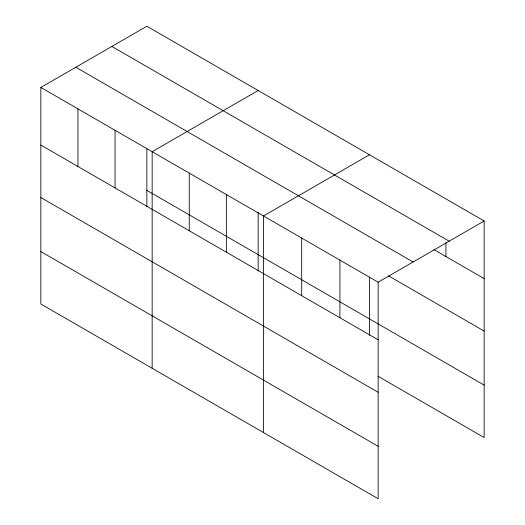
<?xml version="1.0" encoding="UTF-8"?>
<svg xmlns="http://www.w3.org/2000/svg" width="525" height="525" viewBox="0 0 525 525"><rect width="100%" height="100%" fill="white"/><g stroke="black" fill="none" stroke-linecap="round" stroke-linejoin="round"><path stroke-width="0.79" d="M40.845 87.452L378.151 282.188L378.151 498.75L40.845 304.008L40.845 87.452L146.849 26.25L484.155 220.992L484.155 437.548L377.967 376.241M258.162 90.517L152.158 151.712L152.158 368.274M369.469 154.777L263.465 215.978L263.465 432.541M378.151 282.188L484.155 220.992M111.871 46.449L449.17 241.185M433.893 249.605L484.155 278.624M75.83 67.252L413.129 261.995M388.585 275.894L484.155 331.072M146.849 190.365L484.155 385.107M40.845 145.084L378.151 339.826M40.845 197.531L378.151 392.273M40.845 251.567L378.151 446.303M445.928 242.753L445.928 256.554M369.469 277.141L369.469 335.285M339.924 260.118L339.924 317.756M301.698 238.048L301.698 295.687M258.162 212.054L258.162 271.018M226.36 194.558L226.36 252.19M189.262 173.138L189.262 230.77M146.849 148.608L146.849 206.752M115.054 130.292L115.054 187.93M77.949 108.872L77.949 166.51"/></g></svg>
